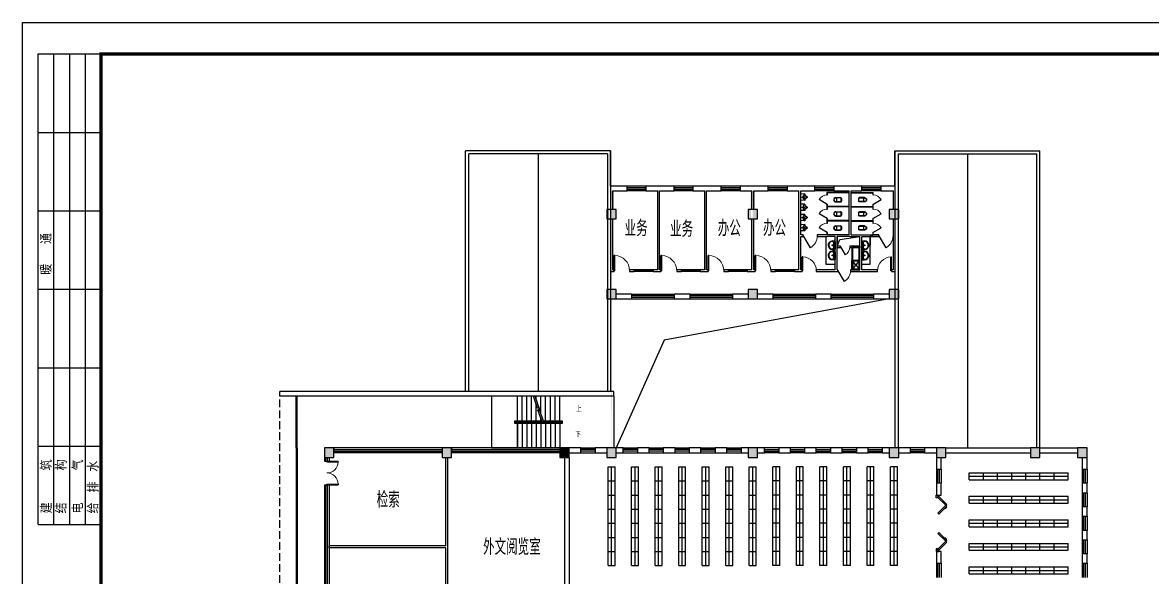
# Model space of a CAD drawing. Extents: x 368934 to 515747, y 80531 to 178176.
# Drawn here: x 369151 to 405151, y 110847 to 128531 of the extents above; entities that cross this region are included whole.
import ezdxf

# ---------------------------------------------------------------- set-up
doc = ezdxf.new("R2010")
doc.units = 0
doc.header["$LTSCALE"] = 1000
doc.header["$MEASUREMENT"] = 0
doc.linetypes.add('DASH', pattern=[0.35, 0.25, -0.1])
doc.layers.get('0').update_dxf_attribs({"linetype": 'CONTINUOUS'})
for name, color, linetype in [('COLUMN', 9, 'CONTINUOUS'), ('LVTRY', 6, 'CONTINUOUS'), ('PUB_DIM', 3, 'CONTINUOUS'), ('PUB_TEXT', 253, 'CONTINUOUS'), ('PUB_TITLE', 4, 'CONTINUOUS'), ('STAIR', 2, 'CONTINUOUS'), ('WALL', 254, 'CONTINUOUS'), ('WINDOW', 4, 'CONTINUOUS')]:
    doc.layers.add(name, color=color, linetype=linetype)
doc.styles.add('_TCH_DIM', font='SIMPLEX', dxfattribs={"height": 3.5, "bigfont": 'GBCBIG'})
doc.styles.add('HZ', font='txt', dxfattribs={"bigfont": 'hztxt'})
doc.styles.get("Standard").update_dxf_attribs({"font": 'GBENOR', "bigfont": 'GBCBIG'})

# ---------------------------------------------------------------- blocks, each defined once
blk = doc.blocks.new('$DorLib2D$00000034')
for p, q in [((-0.5, -0.048), (-0.5, 0)), ((-0.335, 0.143), (-0.475, 0)), ((-0.458, -0.016), (-0.475, 0)), ((-0.318, 0.126), (-0.458, -0.016)), ((-0.335, 0.143), (-0.318, 0.126)), ((-0.302, 0.143), (-0.318, 0.126)), ((-0.318, 0.126), (-0.178, -0.016)), ((-0.302, 0.143), (-0.161, 0)), ((-0.178, -0.016), (-0.161, 0)), ((0.302, 0.143), (0.161, 0)), ((0.178, -0.016), (0.161, 0)), ((0.318, 0.126), (0.178, -0.016)), ((0.302, 0.143), (0.318, 0.126)), ((0.335, 0.143), (0.318, 0.126)), ((0.318, 0.126), (0.458, -0.016)), ((0.335, 0.143), (0.475, 0)), ((0.458, -0.016), (0.475, 0)), ((0.5, -0.048), (0.5, 0))]:
    blk.add_line(p, q)
for points in [[(-0.5, 0), (-0.475, 0), (-0.475, -0.023), (-0.45, -0.023), (-0.45, -0.048), (-0.5, -0.048)], [(-0.29, 0.131), (-0.28, 0.14), (-0.255, 0.114), (-0.264, 0.105)], [(-0.287, 0.127), (-0.28, 0.134), (-0.262, 0.114), (-0.268, 0.108)], [(0.29, 0.131), (0.28, 0.14), (0.255, 0.114), (0.264, 0.105)], [(0.287, 0.127), (0.28, 0.134), (0.262, 0.114), (0.268, 0.108)], [(0.5, 0), (0.475, 0), (0.475, -0.023), (0.45, -0.023), (0.45, -0.048), (0.5, -0.048)]]:
    blk.add_lwpolyline(points)
blk = doc.blocks.new('$TCHSYS$WIN2D')
for p, q in [((-0.5, 0.5), (0.5, 0.5)), ((0.5, 0.1667), (-0.5, 0.1667)), ((0.5, -0.1667), (-0.5, -0.1667)), ((-0.5, -0.5), (0.5, -0.5))]:
    blk.add_line(p, q)
blk = doc.blocks.new('_LABEL1')
for p, q in [((-150, 20), (-75, 20)), ((-150, 20), (-150, 0)), ((-125, 20), (-125, 0)), ((-100, 20), (-100, 0)), ((-75, 20), (-75, 0)), ((-75, 20), (-75, 0)), ((-75, 20), (0, 20)), ((-50, 20), (-50, 0)), ((-25, 20), (-25, 0)), ((0, 20), (0, 0)), ((-150, 15), (-75, 15)), ((-75, 15), (0, 15)), ((-150, 10), (-75, 10)), ((-75, 10), (0, 10)), ((-150, 5), (-75, 5)), ((-75, 5), (0, 5)), ((-150, 0), (-75, 0)), ((-75, 0), (0, 0))]:
    blk.add_line(p, q)
at = {"style": 'HZ'}
for s, p in [('建   筑', (-146.45, 15.65)), ('暖  通', (-70.35, 15.73)), ('结   构', (-146.45, 10.91)), ('电   气', (-146.45, 5.65)), ('给 排 水', (-146.45, 0.73))]:
    blk.add_text(s, height=3.509, dxfattribs=at).set_placement(p)
blk = doc.blocks.new('$DorLib2D$00000002')
for p, q in [((-0.5, 0), (-0.5, 0.4875)), ((-0.475, 0.4875), (-0.5, 0.4875)), ((-0.475, 0), (-0.475, 0.4875)), ((0.475, 0), (0.475, 0.4875)), ((0.475, 0.4875), (0.5, 0.4875)), ((0.5, 0), (0.5, 0.4875)), ((-0.5, 0), (-0.475, 0)), ((0.5, 0), (0.475, 0))]:
    blk.add_line(p, q)
at = {"lineweight": 13}
for centre, start, end in [((-0.4875, 0), 0, 88.53072), ((0.4875, 0), 91.46928, 180)]:
    blk.add_arc(centre, 0.4875, start, end, dxfattribs=at)
blk = doc.blocks.new('$DorLib2D$00000005')
blk.add_line((0.5, 0), (0, 0.866))
at = {"lineweight": 13}
blk.add_arc((0.5, 0), 1, 120, 180, dxfattribs=at)
blk = doc.blocks.new('$lib2d$00000359')
for p, q in [((239, 0), (-241, 0)), ((-238, 0), (238, 0)), ((239, 0), (269, -79)), ((-214, -36), (-272, -91)), ((-241, 0), (-271, -79)), ((-180, -23), (180, -23)), ((140, -105), (-142, -105)), ((-142, -105), (140, -105)), ((216, -37), (273, -95))]:
    blk.add_line(p, q)
for centre, radius in [((-100, -65), 16.3), ((1, -172), 31.6), ((100, -65), 16.3)]:
    blk.add_circle(centre, radius)
at = {"lineweight": 13}
blk.add_circle((1, -172), 23, dxfattribs=at)
for centre, radius, start, end in [((28, -152), 307, 166.17513, 244.72963), ((-142, -205), 100, 90, 190.56023), ((-1, -179), 243, 190.56023, 349.43977), ((-180, -73), 50, 90, 133.18096), ((-1, -201), 250, 245.80711, 296.46282), ((-29, -152), 307, 297.06391, 13.82487), ((140, -205), 100, 349.43977, 90), ((180, -73), 50, 44.56072, 90)]:
    blk.add_arc(centre, radius, start, end)
blk = doc.blocks.new('$lib2d$00000385')
for p, q in [((-205, -255), (-195, 0)), ((-195, 0), (195, 0)), ((205, -255), (195, 0))]:
    blk.add_line(p, q)
for centre, radius in [((-3, -179), 41.7), ((-2, -72), 15)]:
    blk.add_circle(centre, radius)
for centre, radius, start, end in [((-219, -430), 176, 26.1838, 85.57917), ((-158, -222), 22.7, 134.58574, 206.45735), ((-198, -410), 179, 22.29844, 83.80425), ((-3, -388), 250, 46.64582, 133.35418), ((1, -337), 63.3, 194.74469, 345.25531), ((3, -327), 38.6, 202.77784, 341.36093), ((201, -406), 174, 100.56764, 157.70342), ((215, -423), 168, 93.33481, 155.33091), ((162, -220), 16.2, 297.13892, 62.86108)]:
    blk.add_arc(centre, radius, start, end)
blk.add_point((0, -400))
blk = doc.blocks.new('$lib2d$00000382')
blk.add_line((-306, -118), (-266, -118))
for points in [[(-366, 138, 0.941472), (-377, -137, 0.97895)], [(-366, 118, 0.97895), (-366, -118, 0.97895)], [(-306, 118, 0.414214), (-316, 108, 0.414214)], [(0, 88, 0.388189), (-59, 138)], [(-20, 88, 0.315738), (-50, 118, 0.414214)], [(-316, -108, 0.414214), (-306, -118, 0.414214)], [(-59, -137, 0.402612), (0, -88, 0.462192)], [(-50, -118, 0.373112), (-20, -88, 0.414214)]]:
    blk.add_lwpolyline(points, format="xyb")
for points in [[(-366, 138), (-59, 138)], [(-316, 118), (-366, 118)], [(-340, 118), (-266, 118)], [(-316, 108), (-316, -108)], [(-50, 118), (-267, 118)], [(-20, -88), (-20, 88)], [(0, 88), (0, -88)], [(-377, -137), (-59, -137)], [(-316, -118), (-366, -118)], [(-340, -118), (-266, -118)], [(-266, -118), (-50, -118)]]:
    blk.add_lwpolyline(points)
blk = doc.blocks.new('$DorLib2D$00000001')
for p, q in [((0.45, 0.975), (0.5, 0.975)), ((0.45, 0), (0.45, 0.975)), ((0.5, 0), (0.5, 0.975)), ((0.5, 0), (0.45, 0))]:
    blk.add_line(p, q)
at = {"lineweight": 13}
blk.add_arc((0.475, 0), 0.975, 91.46928, 180, dxfattribs=at)
blk = doc.blocks.new('_LV12')
for p, q in [((-250, -50), (-39, -219)), ((-250, -450), (-39, -281)), ((39, -219), (250, -50)), ((39, -281), (250, -450))]:
    blk.add_line(p, q)
for points in [[(300, -500), (300, 0), (-300, 0), (-300, -500)], [(250, -450), (250, -50), (-250, -50), (-250, -450)]]:
    blk.add_lwpolyline(points, close=True)
blk.add_circle((0, -250), 50)

msp = doc.modelspace()

# ---------------------------------------------------------------- hatches: boundary and pattern name
h = msp.add_hatch(color=256)
h.paths.add_polyline_path([(382817, 114972), (382517, 114972), (382517, 114672), (382817, 114672)])
h.paths.add_polyline_path([(378767, 114972), (378767, 114672), (379067, 114672), (379067, 114972)])
at = {"layer": 'WALL'}
h = msp.add_hatch(color=256, dxfattribs=at)
h.paths.add_polyline_path([(387767, 122272), (388067, 122272), (388067, 122572), (387767, 122572)])
h.paths.add_polyline_path([(387767, 119722), (388067, 119722), (388067, 120022), (387767, 120022)])
edge = h.paths.add_edge_path()
edge.add_line((387992, 123172), (387992, 122572))
edge.add_line((387842, 123172), (387842, 122572))
edge.add_line((387992, 123172), (387842, 123172))
edge.add_line((387917, 114822), (387917, 122422))
h = msp.add_hatch(color=256, dxfattribs=at)
h.paths.add_polyline_path([(392267, 122272), (392567, 122272), (392567, 122572), (392267, 122572)])
h.paths.add_polyline_path([(392267, 119722), (392567, 119722), (392567, 120022), (392267, 120022)])
edge = h.paths.add_edge_path()
edge.add_line((392492, 123172), (392492, 122572))
edge.add_line((392342, 123172), (392342, 122572))
edge.add_line((392492, 123172), (392342, 123172))
edge.add_line((392417, 120622), (392417, 123172))
h = msp.add_hatch(color=256, dxfattribs=at)
h.paths.add_polyline_path([(396767, 122272), (397067, 122272), (397067, 122572), (396767, 122572)])
h.paths.add_polyline_path([(396767, 119722), (397067, 119722), (397067, 120022), (396767, 120022)])
edge = h.paths.add_edge_path()
edge.add_line((396887, 120652), (396887, 122272))
edge.add_line((396947, 120592), (396947, 122272))
edge.add_line((396917, 120572), (396917, 123172))
msp.add_hatch(color=256, dxfattribs=at).paths.add_polyline_path([(386567, 114972), (386267, 114972), (386267, 114672), (386567, 114672)])
h = msp.add_hatch(color=256, dxfattribs=at)
h.paths.add_polyline_path([(388067, 114972), (387767, 114972), (387767, 114672), (388067, 114672)])
h.paths.add_polyline_path([(392567, 114972), (392267, 114972), (392267, 114672), (392567, 114672)])
h = msp.add_hatch(color=256, dxfattribs=at)
h.paths.add_polyline_path([(396767, 114672), (397067, 114672), (397067, 114972), (396767, 114972)])
h.paths.add_polyline_path([(398267, 114672), (398567, 114672), (398567, 114972), (398267, 114972)])
h.paths.add_polyline_path([(401267, 114672), (401567, 114672), (401567, 114972), (401267, 114972)])
h.paths.add_polyline_path([(402767, 114672), (403067, 114672), (403067, 114972), (402767, 114972)])

# ---------------------------------------------------------------- linework, layer by layer
for p, q in [((387887, 124447), (383267, 124447)), ((383267, 116772), (383267, 124447)), ((383267, 116772), (383267, 124447)), ((387787, 124347), (383367, 124347)), ((383367, 116772), (383367, 124347)), ((385577, 124347), (385577, 116772)), ((387787, 124347), (387787, 116772)), ((387887, 124447), (387887, 116772)), ((387887, 123322), (387887, 124447)), ((396947, 124447), (401567, 124447)), ((396947, 124447), (396947, 114972)), ((396947, 123322), (396947, 124447)), ((397047, 124347), (401467, 124347)), ((397047, 124347), (397047, 114972)), ((399257, 124347), (399257, 114972)), ((401467, 114972), (401467, 124347)), ((401567, 114972), (401567, 124447)), ((396767, 119722), (389591, 118407)), ((389591, 118407), (388067, 114972)), ((387992, 116622), (387992, 114972))]:
    msp.add_line(p, q)
at = {"layer": 'COLUMN'}
for p, q in [((387767, 122572), (387767, 122272)), ((388067, 122572), (387767, 122572)), ((388067, 122272), (388067, 122572)), ((392267, 122572), (392267, 122272)), ((392567, 122572), (392267, 122572)), ((392567, 122272), (392567, 122572)), ((396767, 122572), (396767, 122272)), ((397067, 122572), (396767, 122572)), ((397067, 122272), (397067, 122572)), ((387767, 122272), (388067, 122272)), ((392267, 122272), (392567, 122272)), ((396767, 122272), (397067, 122272)), ((387767, 120022), (387767, 119722)), ((388067, 120022), (387767, 120022)), ((388067, 119722), (388067, 120022)), ((392267, 120022), (392267, 119722)), ((392567, 120022), (392267, 120022)), ((392567, 119722), (392567, 120022)), ((396767, 120022), (396767, 119722)), ((397067, 120022), (396767, 120022)), ((397067, 119722), (397067, 120022)), ((387767, 119722), (388067, 119722)), ((392267, 119722), (392567, 119722)), ((396767, 119722), (397067, 119722)), ((378767, 114972), (378767, 114672)), ((379067, 114972), (378767, 114972)), ((378767, 114972), (378767, 114672)), ((379067, 114972), (378767, 114972)), ((379067, 114672), (379067, 114972)), ((379067, 114672), (379067, 114972)), ((382517, 114972), (382517, 114672)), ((382817, 114972), (382517, 114972)), ((382817, 114672), (382817, 114972)), ((386267, 114972), (386267, 114672)), ((386567, 114972), (386267, 114972)), ((386567, 114672), (386567, 114972)), ((387767, 114972), (387767, 114672)), ((388067, 114972), (387767, 114972)), ((387767, 114972), (387767, 114672)), ((388067, 114972), (387767, 114972)), ((388067, 114672), (388067, 114972)), ((388067, 114672), (388067, 114972)), ((392267, 114972), (392267, 114672)), ((392567, 114972), (392267, 114972)), ((392267, 114972), (392267, 114672)), ((392567, 114972), (392267, 114972)), ((392567, 114672), (392567, 114972)), ((392567, 114672), (392567, 114972)), ((396767, 114972), (396767, 114672)), ((397067, 114972), (396767, 114972)), ((397067, 114672), (397067, 114972)), ((398267, 114972), (398267, 114672)), ((398567, 114972), (398267, 114972)), ((398567, 114672), (398567, 114972)), ((401267, 114972), (401267, 114672)), ((401567, 114972), (401267, 114972)), ((401567, 114672), (401567, 114972)), ((402767, 114972), (402767, 114672)), ((403067, 114972), (402767, 114972)), ((403067, 114672), (403067, 114972)), ((378767, 114672), (379067, 114672)), ((378767, 114672), (379067, 114672)), ((382517, 114672), (382817, 114672)), ((386267, 114672), (386567, 114672)), ((387767, 114672), (388067, 114672)), ((387767, 114672), (388067, 114672)), ((392267, 114672), (392567, 114672)), ((392267, 114672), (392567, 114672)), ((396767, 114672), (397067, 114672)), ((398267, 114672), (398567, 114672)), ((401267, 114672), (401567, 114672)), ((402767, 114672), (403067, 114672))]:
    msp.add_line(p, q, dxfattribs=at)
at = {"layer": 'PUB_DIM'}
for points in [[(386687, 115396, 0, 0, 0), (384506, 115396, 0, 0, 0), (384506, 116204, 0, 0, 0), (385384, 116204, 40, 0, 0), (385534, 116204, 0, 0, 0)], [(386715, 116204, 0, 0, 0), (385769, 116204, 40, 0, 0), (385619, 116204, 0, 0, 0)]]:
    msp.add_lwpolyline(points, format="xyseb", dxfattribs=at)
at = {"layer": 'PUB_TITLE'}
msp.add_lwpolyline([(369151, 80531), (369151, 128531), (441151, 128531), (441151, 80531)], close=True, dxfattribs=at)
at = {"layer": 'PUB_TITLE', "const_width": 100}
msp.add_lwpolyline([(371651, 81531), (440151, 81531), (440151, 127531), (371651, 127531)], close=True, dxfattribs=at)
at = {"layer": 'STAIR'}
for p, q in [((384917, 116622), (384092, 116622)), ((384092, 116622), (384092, 114972)), ((384917, 115829), (384917, 116622)), ((384917, 115829), (384917, 116622)), ((385431, 116622), (384917, 116622)), ((385067, 115829), (385067, 116622)), ((385217, 115829), (385217, 116622)), ((385367, 115829), (385367, 116622)), ((385556, 116241), (385431, 116622)), ((385607, 116244), (385484, 116622)), ((386267, 116622), (385484, 116622)), ((385517, 116519), (385517, 116622)), ((385517, 115829), (385517, 116358)), ((385667, 116060), (385667, 116622)), ((385817, 115829), (385817, 116622)), ((385967, 115829), (385967, 116622)), ((386117, 115829), (386117, 116622)), ((386267, 115829), (386267, 116622)), ((385543, 116163), (385649, 116246)), ((385632, 116168), (385543, 116163)), ((385649, 116246), (385556, 116241)), ((385701, 115797), (385581, 116165)), ((385754, 115797), (385632, 116168)), ((384827, 115829), (384827, 115764)), ((385691, 115829), (384827, 115829)), ((384827, 115764), (386357, 115764)), ((384857, 115799), (384857, 115794)), ((385700, 115799), (384857, 115799)), ((384857, 115794), (386327, 115794)), ((384917, 115794), (384917, 115799)), ((384917, 115797), (384917, 115799)), ((384917, 115797), (384917, 115794)), ((384917, 115797), (386267, 115797)), ((385701, 115797), (384917, 115797)), ((384917, 114972), (384917, 115764)), ((384917, 115764), (384917, 114972)), ((385067, 115797), (385067, 115799)), ((385067, 115797), (385067, 115794)), ((385067, 115764), (385067, 114972)), ((385217, 115797), (385217, 115799)), ((385217, 115797), (385217, 115794)), ((385217, 115764), (385217, 114972)), ((385367, 115797), (385367, 115799)), ((385367, 115797), (385367, 115794)), ((385367, 115764), (385367, 114972)), ((385517, 115797), (385517, 115799)), ((385517, 115797), (385517, 115794)), ((385517, 115764), (385517, 114972)), ((385667, 115829), (385667, 115900)), ((385667, 115797), (385667, 115799)), ((385667, 115797), (385667, 115794)), ((385667, 115764), (385667, 114972)), ((386357, 115829), (385743, 115829)), ((386327, 115799), (385753, 115799)), ((386267, 115797), (385754, 115797)), ((385817, 115797), (385817, 115799)), ((385817, 115797), (385817, 115794)), ((385817, 115764), (385817, 114972)), ((385967, 115797), (385967, 115799)), ((385967, 115797), (385967, 115794)), ((385967, 115764), (385967, 114972)), ((386117, 115797), (386117, 115799)), ((386117, 115797), (386117, 115794)), ((386117, 115764), (386117, 114972)), ((386267, 115797), (386267, 115799)), ((386267, 115797), (386267, 115797)), ((386267, 115797), (386267, 115794)), ((386267, 115764), (386267, 114972)), ((386327, 115794), (386327, 115799)), ((386357, 115764), (386357, 115829)), ((384092, 114972), (384917, 114972)), ((384917, 114972), (386267, 114972))]:
    msp.add_line(p, q, dxfattribs=at)
at = {"layer": 'WALL'}
for p, q in [((387887, 123322), (387887, 122572)), ((388412, 123322), (387887, 123322)), ((387947, 123172), (387947, 122572)), ((387947, 123172), (388412, 123172)), ((388412, 123172), (388412, 123322)), ((389012, 123322), (389012, 123172)), ((389417, 123322), (389012, 123322)), ((389012, 123172), (389387, 123172)), ((389387, 120652), (389387, 123172)), ((389912, 123322), (389417, 123322)), ((389447, 123172), (389912, 123172)), ((389447, 120652), (389447, 123172)), ((389912, 123172), (389912, 123322)), ((390512, 123322), (390512, 123172)), ((390917, 123322), (390512, 123322)), ((390512, 123172), (390887, 123172)), ((390887, 120652), (390887, 123172)), ((391412, 123322), (390917, 123322)), ((390947, 123172), (391412, 123172)), ((390947, 120652), (390947, 123172)), ((391412, 123172), (391412, 123322)), ((392012, 123322), (392012, 123172)), ((392417, 123322), (392012, 123322)), ((392012, 123172), (392387, 123172)), ((392387, 122572), (392387, 123172)), ((392912, 123322), (392417, 123322)), ((392447, 123172), (392912, 123172)), ((392447, 122572), (392447, 123172)), ((392912, 123172), (392912, 123322)), ((393512, 123322), (393512, 123172)), ((393917, 123322), (393512, 123322)), ((393512, 123172), (393887, 123172)), ((393887, 121762), (393887, 123172)), ((394397, 123322), (393917, 123322)), ((393947, 121769), (393947, 123172)), ((393947, 123172), (394397, 123172)), ((394397, 123172), (394397, 123322)), ((394997, 123322), (394997, 123172)), ((395517, 123322), (394997, 123322)), ((394997, 123172), (395487, 123172)), ((395487, 121769), (395487, 123172)), ((395897, 123322), (395517, 123322)), ((395547, 121769), (395547, 123172)), ((395547, 123172), (395897, 123172)), ((395897, 123172), (395897, 123322)), ((396497, 123322), (396497, 123172)), ((396947, 123322), (396497, 123322)), ((396497, 123172), (396887, 123172)), ((396887, 123172), (396887, 122572)), ((396947, 123322), (396947, 122572)), ((394780, 123119), (394780, 123037)), ((395487, 123119), (394780, 123119)), ((394780, 123037), (394795, 123037)), ((394795, 123037), (394795, 123104)), ((395487, 123104), (394795, 123104)), ((395487, 123104), (395487, 123119)), ((395547, 123119), (395547, 123104)), ((395547, 123119), (396255, 123119)), ((395547, 123104), (396240, 123104)), ((396240, 123104), (396240, 123037)), ((396240, 123037), (396255, 123037)), ((396255, 123037), (396255, 123119)), ((394780, 122737), (394780, 122662)), ((394795, 122737), (394780, 122737)), ((394780, 122662), (394780, 122587)), ((394780, 122587), (394795, 122587)), ((394795, 122669), (394795, 122737)), ((395487, 122669), (394795, 122669)), ((395487, 122654), (394795, 122654)), ((394795, 122587), (394795, 122654)), ((395487, 122654), (395487, 122669)), ((395547, 122669), (395547, 122654)), ((395547, 122669), (396240, 122669)), ((395547, 122654), (396240, 122654)), ((396240, 122737), (396240, 122669)), ((396255, 122737), (396240, 122737)), ((396240, 122654), (396240, 122587)), ((396240, 122587), (396255, 122587)), ((396255, 122662), (396255, 122737)), ((396255, 122587), (396255, 122662)), ((387887, 122272), (387887, 120592)), ((387947, 122272), (387947, 120652)), ((392387, 120652), (392387, 122272)), ((392447, 120652), (392447, 122272)), ((394780, 122287), (394780, 122212)), ((394795, 122287), (394780, 122287)), ((394780, 122212), (394780, 122137)), ((394780, 122137), (394795, 122137)), ((394795, 122219), (394795, 122287)), ((395487, 122219), (394795, 122219)), ((395487, 122204), (394795, 122204)), ((394795, 122137), (394795, 122204)), ((395487, 122204), (395487, 122219)), ((395547, 122219), (395547, 122204)), ((395547, 122219), (396240, 122219)), ((395547, 122204), (396240, 122204)), ((396240, 122287), (396240, 122219)), ((396255, 122287), (396240, 122287)), ((396240, 122204), (396240, 122137)), ((396240, 122137), (396255, 122137)), ((396255, 122212), (396255, 122287)), ((396255, 122137), (396255, 122212)), ((396887, 122272), (396887, 121769)), ((396947, 122272), (396947, 121762)), ((393887, 120652), (393887, 121762)), ((394022, 121769), (393947, 121769)), ((393947, 121709), (394022, 121709)), ((393947, 120652), (393947, 121709)), ((394022, 121709), (394022, 121769)), ((394472, 121769), (394472, 121709)), ((394780, 121769), (394472, 121769)), ((394472, 121709), (394787, 121709)), ((394472, 121709), (394747, 121709)), ((394747, 121709), (394747, 120959)), ((394780, 121837), (394780, 121769)), ((394795, 121837), (394780, 121837)), ((395047, 121709), (394787, 121709)), ((394795, 121769), (394795, 121837)), ((395077, 121769), (394795, 121769)), ((395047, 120652), (395047, 121709)), ((395047, 120834), (395047, 121709)), ((395487, 121769), (395077, 121769)), ((395517, 121709), (395107, 121709)), ((395107, 120652), (395107, 121709)), ((395107, 121709), (395107, 121409)), ((395487, 121709), (395187, 121709)), ((395191, 121622), (395827, 121709)), ((395517, 121709), (395827, 121709)), ((395547, 121769), (395857, 121769)), ((395827, 120652), (395827, 121709)), ((395857, 121769), (396240, 121769)), ((395887, 121709), (396247, 121709)), ((395887, 120652), (395887, 121709)), ((396437, 121709), (396162, 121709)), ((396162, 121709), (396162, 121434)), ((396162, 120834), (396162, 121709)), ((396240, 121837), (396240, 121769)), ((396255, 121837), (396240, 121837)), ((396247, 121709), (396437, 121709)), ((396255, 121769), (396255, 121837)), ((396437, 121769), (396255, 121769)), ((396437, 121709), (396437, 121769)), ((396887, 121769), (396887, 121709)), ((396887, 121709), (396887, 120652)), ((396947, 121762), (396947, 120592)), ((395107, 121409), (395191, 121622)), ((395107, 121409), (395107, 121359)), ((395207, 121409), (395107, 121409)), ((395107, 121359), (395207, 121359)), ((395207, 121359), (395207, 121409)), ((395507, 121409), (395507, 121359)), ((395827, 121409), (395507, 121409)), ((395507, 121359), (395827, 121359)), ((395827, 121359), (395577, 121359)), ((395577, 121359), (395577, 120652)), ((395602, 120952), (395602, 121359)), ((395802, 120952), (395802, 121359)), ((395827, 121409), (395827, 121359)), ((387992, 120652), (387947, 120652)), ((387992, 120592), (387992, 120652)), ((388492, 120652), (388492, 120592)), ((388642, 120652), (388492, 120652)), ((388642, 120592), (388642, 120652)), ((389242, 120652), (389242, 120592)), ((389387, 120652), (389242, 120652)), ((389492, 120652), (389447, 120652)), ((389492, 120592), (389492, 120652)), ((389992, 120652), (389992, 120592)), ((390142, 120652), (389992, 120652)), ((390142, 120592), (390142, 120652)), ((390742, 120652), (390742, 120592)), ((390887, 120652), (390742, 120652)), ((390992, 120652), (390947, 120652)), ((390992, 120592), (390992, 120652)), ((391492, 120652), (391492, 120592)), ((391642, 120652), (391492, 120652)), ((391642, 120592), (391642, 120652)), ((392242, 120652), (392242, 120592)), ((392387, 120652), (392242, 120652)), ((392492, 120652), (392447, 120652)), ((392492, 120592), (392492, 120652)), ((392992, 120652), (392992, 120592)), ((393142, 120652), (392992, 120652)), ((393142, 120592), (393142, 120652)), ((393742, 120652), (393742, 120592)), ((393887, 120652), (393742, 120652)), ((393992, 120652), (393947, 120652)), ((393992, 120592), (393992, 120652)), ((394442, 120652), (394442, 120592)), ((395047, 120652), (394442, 120652)), ((394747, 120959), (394747, 120834)), ((394747, 120834), (395047, 120834)), ((395132, 120652), (395107, 120652)), ((395132, 120592), (395132, 120652)), ((395532, 120652), (395532, 120592)), ((395827, 120652), (395532, 120652)), ((395577, 120652), (395577, 120952)), ((395577, 120952), (395827, 120952)), ((395887, 120834), (396162, 120834)), ((396392, 120652), (395887, 120652)), ((396392, 120592), (396392, 120652)), ((396842, 120652), (396842, 120592)), ((396887, 120652), (396842, 120652)), ((387887, 120592), (387992, 120592)), ((388492, 120592), (388642, 120592)), ((389242, 120592), (389417, 120592)), ((389417, 120592), (389492, 120592)), ((389992, 120592), (390142, 120592)), ((390742, 120592), (390917, 120592)), ((390917, 120592), (390992, 120592)), ((391492, 120592), (391642, 120592)), ((392242, 120592), (392417, 120592)), ((392417, 120592), (392492, 120592)), ((392992, 120592), (393142, 120592)), ((393742, 120592), (393917, 120592)), ((393917, 120592), (393992, 120592)), ((394442, 120592), (395077, 120592)), ((395077, 120592), (395132, 120592)), ((395532, 120592), (395857, 120592)), ((395857, 120592), (396392, 120592)), ((396842, 120592), (396947, 120592)), ((388567, 119872), (388067, 119872)), ((388067, 119722), (388567, 119722)), ((388567, 119722), (388567, 119872)), ((389917, 119872), (389917, 119722)), ((390417, 119872), (389917, 119872)), ((389917, 119722), (390417, 119722)), ((390417, 119722), (390417, 119872)), ((391767, 119872), (391767, 119722)), ((392267, 119872), (391767, 119872)), ((391767, 119722), (392267, 119722)), ((393067, 119872), (392567, 119872)), ((392567, 119722), (393067, 119722)), ((393067, 119722), (393067, 119872)), ((394417, 119872), (394417, 119722)), ((394917, 119872), (394417, 119872)), ((394417, 119722), (394917, 119722)), ((394917, 119722), (394917, 119872)), ((396267, 119872), (396267, 119722)), ((396767, 119872), (396267, 119872)), ((396267, 119722), (396767, 119722)), ((387992, 116772), (377342, 116772)), ((377342, 116622), (377342, 116772)), ((387992, 116622), (387992, 116772)), ((387992, 116622), (377342, 116622)), ((377867, 114972), (377867, 116622)), ((377897, 114972), (377897, 116622)), ((377867, 114972), (377867, 95022)), ((377897, 114972), (377897, 95022)), ((379067, 114972), (379067, 114822)), ((382517, 114972), (382517, 114822)), ((382817, 114972), (382817, 114822)), ((386267, 114972), (386267, 114822)), ((386942, 114972), (386567, 114972)), ((386942, 114822), (386942, 114972)), ((387392, 114972), (387392, 114822)), ((387767, 114972), (387392, 114972)), ((388292, 114972), (388067, 114972)), ((388292, 114822), (388292, 114972)), ((388742, 114972), (388742, 114822)), ((389117, 114972), (388742, 114972)), ((389117, 114822), (389117, 114972)), ((389567, 114972), (389567, 114822)), ((389942, 114972), (389567, 114972)), ((389942, 114822), (389942, 114972)), ((390392, 114972), (390392, 114822)), ((390767, 114972), (390392, 114972)), ((390767, 114822), (390767, 114972)), ((391217, 114972), (391217, 114822)), ((391592, 114972), (391217, 114972)), ((391592, 114822), (391592, 114972)), ((392042, 114972), (392042, 114822)), ((392267, 114972), (392042, 114972)), ((392792, 114972), (392567, 114972)), ((392792, 114822), (392792, 114972)), ((393242, 114972), (393242, 114822)), ((393617, 114972), (393242, 114972)), ((393617, 114822), (393617, 114972)), ((394067, 114972), (394067, 114822)), ((394442, 114972), (394067, 114972)), ((394442, 114822), (394442, 114972)), ((394892, 114972), (394892, 114822)), ((395267, 114972), (394892, 114972)), ((395267, 114822), (395267, 114972)), ((395717, 114972), (395717, 114822)), ((396092, 114972), (395717, 114972)), ((396092, 114822), (396092, 114972)), ((396542, 114972), (396542, 114822)), ((396767, 114972), (396542, 114972)), ((397442, 114972), (397067, 114972)), ((397442, 114822), (397442, 114972)), ((397892, 114972), (397892, 114822)), ((398267, 114972), (397892, 114972)), ((398567, 114972), (401267, 114972)), ((401567, 114972), (402767, 114972)), ((378767, 114672), (378917, 114672)), ((382637, 111852), (382637, 114672)), ((382697, 111822), (382697, 114672)), ((386417, 114672), (386417, 110397)), ((386567, 114822), (386942, 114822)), ((386567, 114672), (386567, 110322)), ((387392, 114822), (387767, 114822)), ((388067, 114822), (388292, 114822)), ((388742, 114822), (389117, 114822)), ((389567, 114822), (389942, 114822)), ((390392, 114822), (390767, 114822)), ((391217, 114822), (391592, 114822)), ((392042, 114822), (392267, 114822)), ((392567, 114822), (392792, 114822)), ((393242, 114822), (393617, 114822)), ((394067, 114822), (394442, 114822)), ((394892, 114822), (395267, 114822)), ((395717, 114822), (396092, 114822)), ((396542, 114822), (396767, 114822)), ((397067, 114822), (397442, 114822)), ((397892, 114822), (398267, 114822)), ((398267, 114672), (398267, 114297)), ((398417, 114297), (398417, 114672)), ((398567, 114822), (401267, 114822)), ((401567, 114822), (402767, 114822)), ((402917, 114672), (402917, 114297)), ((403067, 114297), (403067, 114672)), ((387807, 111222), (387807, 114372)), ((387807, 114372), (388027, 114372)), ((387917, 111222), (387917, 114372)), ((388027, 111222), (388027, 114372)), ((388557, 111222), (388557, 114372)), ((388557, 114372), (388777, 114372)), ((388667, 111222), (388667, 114372)), ((388777, 111222), (388777, 114372)), ((389307, 111222), (389307, 114372)), ((389307, 114372), (389527, 114372)), ((389417, 111222), (389417, 114372)), ((389527, 111222), (389527, 114372)), ((390057, 111222), (390057, 114372)), ((390057, 114372), (390277, 114372)), ((390167, 111222), (390167, 114372)), ((390277, 111222), (390277, 114372)), ((390807, 111222), (390807, 114372)), ((390807, 114372), (391027, 114372)), ((390917, 111222), (390917, 114372)), ((391027, 111222), (391027, 114372)), ((391557, 111222), (391557, 114372)), ((391557, 114372), (391777, 114372)), ((391667, 111222), (391667, 114372)), ((391777, 111222), (391777, 114372)), ((392307, 111222), (392307, 114372)), ((392307, 114372), (392527, 114372)), ((392417, 111222), (392417, 114372)), ((392417, 111222), (392417, 114372)), ((392527, 111222), (392527, 114372)), ((393057, 111222), (393057, 114372)), ((393277, 114372), (393057, 114372)), ((393167, 111222), (393167, 114372)), ((393277, 111222), (393277, 114372)), ((393807, 111222), (393807, 114372)), ((394027, 114372), (393807, 114372)), ((393917, 111222), (393917, 114372)), ((394027, 111222), (394027, 114372)), ((394557, 111222), (394557, 114372)), ((394777, 114372), (394557, 114372)), ((394667, 111222), (394667, 114372)), ((394777, 111222), (394777, 114372)), ((395307, 111222), (395307, 114372)), ((395527, 114372), (395307, 114372)), ((395417, 111222), (395417, 114372)), ((395527, 111222), (395527, 114372)), ((396057, 111222), (396057, 114372)), ((396277, 114372), (396057, 114372)), ((396167, 111222), (396167, 114372)), ((396277, 111222), (396277, 114372)), ((396807, 111222), (396807, 114372)), ((397027, 114372), (396807, 114372)), ((396917, 111222), (396917, 114372)), ((397027, 111222), (397027, 114372)), ((398267, 114297), (398417, 114297)), ((399317, 114182), (402467, 114182)), ((399317, 113962), (399317, 114182)), ((399767, 113962), (399767, 114182)), ((400217, 113962), (400217, 114182)), ((400667, 113962), (400667, 114182)), ((401117, 113962), (401117, 114182)), ((401567, 113962), (401567, 114182)), ((402017, 113962), (402017, 114182)), ((402467, 113962), (402467, 114182)), ((402917, 114297), (403067, 114297)), ((387807, 113922), (388027, 113922)), ((388557, 113922), (388777, 113922)), ((389307, 113922), (389527, 113922)), ((390057, 113922), (390277, 113922)), ((390807, 113922), (391027, 113922)), ((391557, 113922), (391777, 113922)), ((392307, 113922), (392527, 113922)), ((393277, 113922), (393057, 113922)), ((394027, 113922), (393807, 113922)), ((394777, 113922), (394557, 113922)), ((395527, 113922), (395307, 113922)), ((396277, 113922), (396057, 113922)), ((397027, 113922), (396807, 113922)), ((398417, 113847), (398267, 113847)), ((398267, 113847), (398267, 113472)), ((398417, 113472), (398417, 113847)), ((399317, 114072), (402467, 114072)), ((399317, 113962), (402467, 113962)), ((403067, 113847), (402917, 113847)), ((402917, 113847), (402917, 113547)), ((403067, 113547), (403067, 113847)), ((387807, 113472), (388027, 113472)), ((388557, 113472), (388777, 113472)), ((389307, 113472), (389527, 113472)), ((390057, 113472), (390277, 113472)), ((390807, 113472), (391027, 113472)), ((391557, 113472), (391777, 113472)), ((392307, 113472), (392527, 113472)), ((393277, 113472), (393057, 113472)), ((394027, 113472), (393807, 113472)), ((394777, 113472), (394557, 113472)), ((395527, 113472), (395307, 113472)), ((396277, 113472), (396057, 113472)), ((397027, 113472), (396807, 113472)), ((398267, 113472), (398417, 113472)), ((399317, 113432), (402467, 113432)), ((399317, 113212), (399317, 113432)), ((399767, 113212), (399767, 113432)), ((400217, 113212), (400217, 113432)), ((400667, 113212), (400667, 113432)), ((401117, 113212), (401117, 113432)), ((401567, 113212), (401567, 113432)), ((402017, 113212), (402017, 113432)), ((402467, 113212), (402467, 113432)), ((402917, 113547), (403067, 113547)), ((399317, 113322), (402467, 113322)), ((399317, 113212), (402467, 113212)), ((403067, 113097), (402917, 113097)), ((402917, 113097), (402917, 112797)), ((403067, 112797), (403067, 113097)), ((387807, 113022), (388027, 113022)), ((388557, 113022), (388777, 113022)), ((389307, 113022), (389527, 113022)), ((390057, 113022), (390277, 113022)), ((390807, 113022), (391027, 113022)), ((391557, 113022), (391777, 113022)), ((392307, 113022), (392527, 113022)), ((393277, 113022), (393057, 113022)), ((394027, 113022), (393807, 113022)), ((394777, 113022), (394557, 113022)), ((395527, 113022), (395307, 113022)), ((396277, 113022), (396057, 113022)), ((397027, 113022), (396807, 113022)), ((399317, 112682), (402467, 112682)), ((399317, 112462), (399317, 112682)), ((399767, 112462), (399767, 112682)), ((400217, 112462), (400217, 112682)), ((400667, 112462), (400667, 112682)), ((401117, 112462), (401117, 112682)), ((401567, 112462), (401567, 112682)), ((402017, 112462), (402017, 112682)), ((402467, 112462), (402467, 112682)), ((402917, 112797), (403067, 112797)), ((387807, 112572), (388027, 112572)), ((388557, 112572), (388777, 112572)), ((389307, 112572), (389527, 112572)), ((390057, 112572), (390277, 112572)), ((390807, 112572), (391027, 112572)), ((391557, 112572), (391777, 112572)), ((392307, 112572), (392527, 112572)), ((393277, 112572), (393057, 112572)), ((394027, 112572), (393807, 112572)), ((394777, 112572), (394557, 112572)), ((395527, 112572), (395307, 112572)), ((396277, 112572), (396057, 112572)), ((397027, 112572), (396807, 112572)), ((399317, 112572), (402467, 112572)), ((399317, 112462), (402467, 112462)), ((402917, 112347), (402917, 112047)), ((403067, 112347), (402917, 112347)), ((403067, 112047), (403067, 112347)), ((387807, 112122), (388027, 112122)), ((388557, 112122), (388777, 112122)), ((389307, 112122), (389527, 112122)), ((390057, 112122), (390277, 112122)), ((390807, 112122), (391027, 112122)), ((391557, 112122), (391777, 112122)), ((392307, 112122), (392527, 112122)), ((393277, 112122), (393057, 112122)), ((394027, 112122), (393807, 112122)), ((394777, 112122), (394557, 112122)), ((395527, 112122), (395307, 112122)), ((396277, 112122), (396057, 112122)), ((397027, 112122), (396807, 112122)), ((402917, 112047), (403067, 112047)), ((378917, 111792), (378917, 111852)), ((382637, 111852), (378917, 111852)), ((382637, 111792), (378917, 111792)), ((382637, 110472), (382637, 111792)), ((382697, 110472), (382697, 111822)), ((387807, 111672), (388027, 111672)), ((388557, 111672), (388777, 111672)), ((389307, 111672), (389527, 111672)), ((390057, 111672), (390277, 111672)), ((390807, 111672), (391027, 111672)), ((391557, 111672), (391777, 111672)), ((392307, 111672), (392527, 111672)), ((393277, 111672), (393057, 111672)), ((394027, 111672), (393807, 111672)), ((394777, 111672), (394557, 111672)), ((395527, 111672), (395307, 111672)), ((396277, 111672), (396057, 111672)), ((397027, 111672), (396807, 111672)), ((398417, 111672), (398267, 111672)), ((398267, 111672), (398267, 111297)), ((398417, 111297), (398417, 111672)), ((399317, 111932), (402467, 111932)), ((399317, 111712), (399317, 111932)), ((399317, 111822), (402467, 111822)), ((399317, 111712), (402467, 111712)), ((399767, 111712), (399767, 111932)), ((400217, 111712), (400217, 111932)), ((400667, 111712), (400667, 111932)), ((401117, 111712), (401117, 111932)), ((401567, 111712), (401567, 111932)), ((402017, 111712), (402017, 111932)), ((402467, 111712), (402467, 111932)), ((398267, 111297), (398417, 111297)), ((403067, 111597), (402917, 111597)), ((402917, 111597), (402917, 111297)), ((402917, 111297), (403067, 111297)), ((403067, 111297), (403067, 111597)), ((387807, 111222), (388027, 111222)), ((388557, 111222), (388777, 111222)), ((389307, 111222), (389527, 111222)), ((390057, 111222), (390277, 111222)), ((390807, 111222), (391027, 111222)), ((391557, 111222), (391777, 111222)), ((392307, 111222), (392527, 111222)), ((393277, 111222), (393057, 111222)), ((394027, 111222), (393807, 111222)), ((394777, 111222), (394557, 111222)), ((395527, 111222), (395307, 111222)), ((396277, 111222), (396057, 111222)), ((397027, 111222), (396807, 111222)), ((399317, 111182), (402467, 111182)), ((399317, 110962), (399317, 111182)), ((399317, 111072), (402467, 111072)), ((399317, 110962), (402467, 110962)), ((399767, 110962), (399767, 111182)), ((400217, 110962), (400217, 111182)), ((400667, 110962), (400667, 111182)), ((401117, 110962), (401117, 111182)), ((401567, 110962), (401567, 111182)), ((402017, 110962), (402017, 111182)), ((402467, 110962), (402467, 111182))]:
    msp.add_line(p, q, dxfattribs=at)
at = {"layer": 'WALL', "linetype": 'DASH'}
msp.add_line((377342, 92472), (377342, 116622), dxfattribs=at)
at = {"layer": 'WINDOW'}
for p, q in [((378767, 114552), (378842, 114552)), ((378767, 113802), (378842, 113802))]:
    msp.add_line(p, q, dxfattribs=at)

# ---------------------------------------------------------------- block references
at = {"layer": 'LVTRY', "xscale": 0.5, "yscale": 0.5, "zscale": 0.5, "rotation": 90}
msp.add_blockref('_LV12', (395577, 120802), dxfattribs=at)
at = {"layer": 'PUB_TITLE', "xscale": 100, "yscale": 100, "zscale": 100, "rotation": 90}
msp.add_blockref('_LABEL1', (371651, 127531), dxfattribs=at)
at = {"layer": 'WALL', "xscale": 0.5, "zscale": 0.5}
for name, p, yscale, rotation in [('$lib2d$00000385', (393947, 122966), 0.5, 90), ('$lib2d$00000382', (395791, 122883), -0.5, 180), ('$lib2d$00000385', (393947, 122641), 0.5, 90), ('$lib2d$00000385', (393947, 122316), 0.5, 90), ('$lib2d$00000382', (395791, 122433), -0.5, 180), ('$lib2d$00000385', (393947, 121991), 0.5, 90), ('$lib2d$00000382', (395791, 121983), -0.5, 180), ('$lib2d$00000359', (395047, 121434, 0), 0.5, 270), ('$lib2d$00000359', (395887, 121434), 0.5, 90), ('$lib2d$00000359', (395047, 121109, 0), 0.5, 270), ('$lib2d$00000359', (395887, 121109), 0.5, 90)]:
    msp.add_blockref(name, p, dxfattribs=dict(at, yscale=yscale, rotation=rotation))
at = {"layer": 'WALL', "xscale": 0.5, "yscale": 0.5, "zscale": 0.5}
for p in [(395243, 122883), (395243, 122433), (395243, 121983)]:
    msp.add_blockref('$lib2d$00000382', p, dxfattribs=at)
at = {"layer": 'WINDOW'}
for name, p, xscale, yscale, zscale in [('$TCHSYS$WIN2D', (388712, 123247), -600, -150, -600), ('$TCHSYS$WIN2D', (390212, 123247), -600, -150, -600), ('$TCHSYS$WIN2D', (391712, 123247), -600, -150, -600), ('$TCHSYS$WIN2D', (393212, 123247), -600, -150, -600), ('$TCHSYS$WIN2D', (394697, 123247), -600, -150, -600), ('$TCHSYS$WIN2D', (396197, 123247), -600, -150, -600), ('$DorLib2D$00000005', (395357, 121384), -300, -300, -300), ('$DorLib2D$00000001', (396617, 120622), 450, 450, 450), ('$TCHSYS$WIN2D', (389242, 119797), 1350, -150, 1350), ('$TCHSYS$WIN2D', (391092, 119797), 1350, -150, 1350), ('$TCHSYS$WIN2D', (393742, 119797), 1350, -150, 1350), ('$TCHSYS$WIN2D', (395592, 119797), 1350, -150, 1350), ('$TCHSYS$WIN2D', (387167, 114897), 450, -150, 450), ('$TCHSYS$WIN2D', (388517, 114897), 450, -150, 450), ('$TCHSYS$WIN2D', (389342, 114897), 450, -150, 450), ('$TCHSYS$WIN2D', (390167, 114897), 450, -150, 450), ('$TCHSYS$WIN2D', (390992, 114897), 450, -150, 450), ('$TCHSYS$WIN2D', (391817, 114897), 450, -150, 450)]:
    msp.add_blockref(name, p, dxfattribs=dict(at, xscale=xscale, yscale=yscale, zscale=zscale))
for name, p, xscale, yscale, zscale, rotation in [('$DorLib2D$00000005', (394787, 122887), 300, -300, 300, 270.0000000000222), ('$DorLib2D$00000005', (396247, 122887), 300, 300, 300, 269.9999999999778), ('$DorLib2D$00000005', (394787, 122437), 300, -300, 300, 270.0000000000222), ('$DorLib2D$00000005', (396247, 122437), 300, 300, 300, 269.9999999999778), ('$DorLib2D$00000005', (394787, 121987), 300, -300, 300, 270.0000000000222), ('$DorLib2D$00000005', (396247, 121987), 300, 300, 300, 269.9999999999778), ('$DorLib2D$00000005', (394247, 121739), 450, 450, 450, 180), ('$DorLib2D$00000005', (396662, 121739), 450, 450, 450, 180.0000000000222), ('$DorLib2D$00000001', (388242, 120622), 500, -500, 500, 180), ('$DorLib2D$00000001', (389742, 120622), 500, -500, 500, 180), ('$DorLib2D$00000001', (391242, 120622), 500, -500, 500, 180), ('$DorLib2D$00000001', (392742, 120622), 500, -500, 500, 180), ('$DorLib2D$00000001', (394217, 120622), 450, -450, 450, 180), ('$TCHSYS$WIN2D', (388942, 120622), 600, 60, 600, 180), ('$TCHSYS$WIN2D', (390442, 120622), 600, 60, 600, 180), ('$TCHSYS$WIN2D', (391942, 120622), 600, 60, 600, 180), ('$TCHSYS$WIN2D', (393442, 120622), 600, 60, 600, 180), ('$DorLib2D$00000005', (395332, 120622), 400, 400, 400, 180), ('$TCHSYS$WIN2D', (380792, 114897), 3450, 150, 3449.999999999971, 180), ('$TCHSYS$WIN2D', (384542, 114897), 3450, 150, 3450, 180), ('$TCHSYS$WIN2D', (393017, 114897), 450, 150, 450, 180), ('$TCHSYS$WIN2D', (393842, 114897), 450, 150, 450, 180), ('$TCHSYS$WIN2D', (394667, 114897), 450, 150, 450, 180), ('$TCHSYS$WIN2D', (395492, 114897), 450, 150, 450, 180), ('$TCHSYS$WIN2D', (396317, 114897), 450, 150, 450, 180), ('$TCHSYS$WIN2D', (397667, 114897), 450, 150, 450, 180), ('$TCHSYS$WIN2D', (378842, 114612), 120, 150, 119.9999999999927, 270), ('$DorLib2D$00000002', (378842, 114177), 750, 750, 750, 270), ('$TCHSYS$WIN2D', (398342, 114072), 450, 150, 450, 270), ('$TCHSYS$WIN2D', (402992, 114072), 450, 150, 450, 270), ('$TCHSYS$WIN2D', (378842, 111762), 4079.999999999214, -150, 4079.999999999206, 270), ('$DorLib2D$00000034', (398342, 112572), -1800, 1800, -1800, 270), ('$TCHSYS$WIN2D', (402992, 113322), 450, 150, 450, 270), ('$TCHSYS$WIN2D', (402992, 112572), 450, 150, 450, 270), ('$TCHSYS$WIN2D', (402992, 111822), 450, 150, 450, 270), ('$TCHSYS$WIN2D', (398342, 111072), 450, 150, 450, 270), ('$TCHSYS$WIN2D', (402992, 111072), 450, 150, 450, 270)]:
    msp.add_blockref(name, p, dxfattribs=dict(at, xscale=xscale, yscale=yscale, zscale=zscale, rotation=rotation))

# ---------------------------------------------------------------- texts
at = {"layer": 'PUB_DIM', "style": '_TCH_DIM'}
for s, p in [('上', (386790, 116116)), ('下', (386762, 115309))]:
    msp.add_text(s, height=179, dxfattribs=at).set_placement(p)
at = {"layer": 'PUB_TEXT'}
for s, p in [('业务', (388332, 121719)), ('业务', (389781, 121697)), ('办公', (391302, 121719)), ('办公', (392743, 121726)), ('检索', (380434, 113071)), ('外文阅览室', (383823, 111563))]:
    msp.add_text(s, height=510.6, dxfattribs=at).set_placement(p)

doc.saveas('drawing.dxf')
